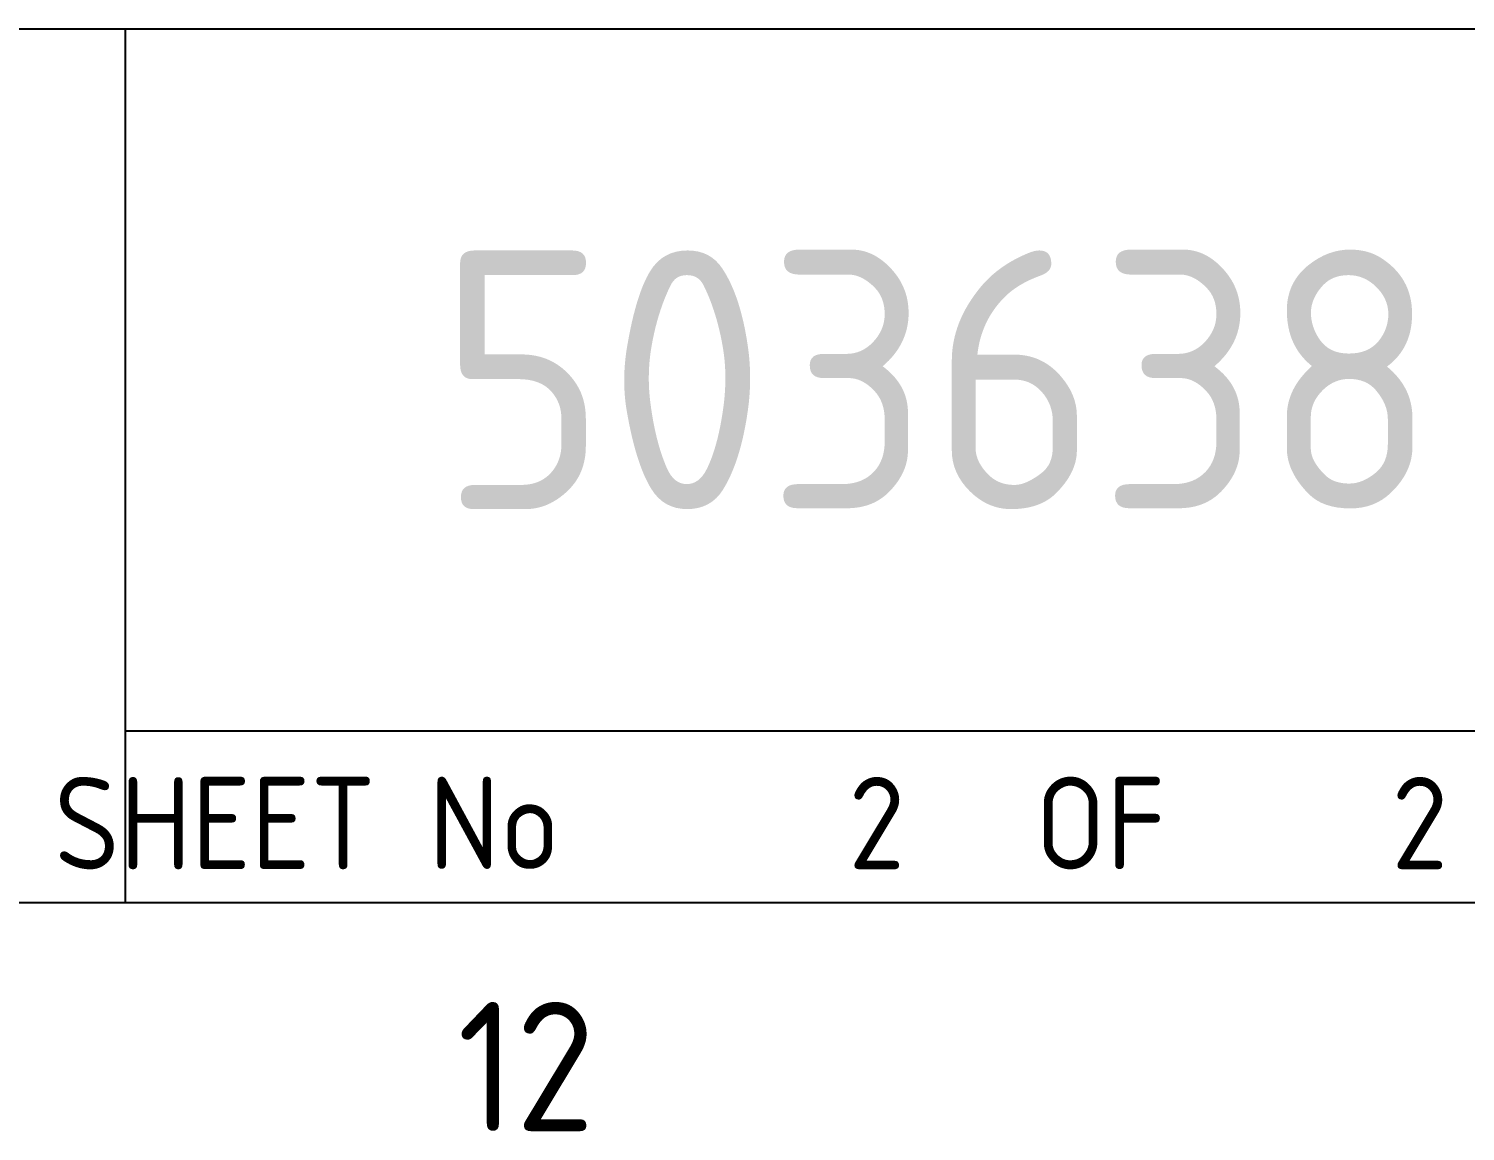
# Paper-space layout 'A1_DET_2' of a CAD drawing. Header units: metres. Extents: x -30 to 845, y -333 to 581.
# Drawn here: x 779.19 to 818.08, y -2.61 to 27.23 of the extents above; entities that cross this region are included whole.
import ezdxf
from ezdxf.enums import TextEntityAlignment as Align

# ---------------------------------------------------------------- set-up
doc = ezdxf.new("R2010")
doc.units = ezdxf.units.M
doc.layers.get('0').update_dxf_attribs({"color": 6})
doc.layers.add('Notes', color=7, linetype='Continuous')
doc.layers.add('SupportsUG_SP_EXT', color=7, linetype='Continuous')
doc.styles.add('iecISOCP', font='isocp.shx')
doc.styles.get("Standard").update_dxf_attribs({"font": 'arial.ttf'})

# ---------------------------------------------------------------- blocks, each defined once
blk = doc.blocks.new('A1_FRAME_TITLE')
at = {"layer": 'Notes', "color": 3}
for p, q in [((774.882, 29.618), (844.882, 29.618)), ((790.882, 29.618), (790.882, 5.973)), ((790.882, 10.618), (844.882, 10.618))]:
    blk.add_line(p, q, dxfattribs=at)
at = {"layer": 'Notes', "color": 3, "linetype": 'Continuous', "flags": 128}
blk.add_lwpolyline([(-11.549, 5.973), (844.882, 5.973)], dxfattribs=at)
blk.add_attdef('DRAFT_NUM', (9.354, 23.294), '', height=2.5, rotation=90)
at = {"layer": 'Notes', "color": 7, "style": 'iecISOCP'}
blk.add_text('SHEET No         OF            SHEETS', height=2.5, dxfattribs=at).set_placement((817.821, 8.119), align=Align.MIDDLE_CENTER)
blk.add_text('12', height=3.5, dxfattribs=at).set_placement((799.875, -0.22))
at = {"layer": 'Notes', "color": 7, "style": 'iecISOCP', "flags": 8}
blk.add_attdef('VERSION_NO', text='', height=2.5, rotation=90, dxfattribs=at).set_placement((302.037, 43.812), align=Align.MIDDLE_CENTER)
at = {"layer": 'Notes', "color": 7, "style": 'iecISOCP'}
for tag, p in [('CAP_NO', (513.188, 43.457)), ('IE_NUM', (513.05, 37.81)), ('REF_No_1', (335.241, 32.31)), ('REF_1', (362.523, 32.31)), ('HV_SWITCH', (513.463, 32.163)), ('GEN_WO', (441.708, 31.763)), ('REF_No_2', (335.241, 26.31)), ('REF_2', (362.523, 26.31)), ('OH_WO', (441.708, 25.812)), ('UBD_REF', (513.05, 25.828)), ('REF_No_3', (335.241, 20.31)), ('REF_3', (362.523, 20.31)), ('UG_WO', (441.708, 20.052)), ('GIS_MAP_No', (513.05, 20.043)), ('REF_No_4', (335.241, 14.31)), ('REF_4', (362.523, 14.31)), ('HV_OP_DIAG', (513.326, 14.199)), ('SUB_WO', (441.708, 13.812)), ('LGA', (512.945, 7.777))]:
    blk.add_attdef(tag, p, '', height=2.5, dxfattribs=at)
at = {"layer": 'Notes', "style": 'iecISOCP'}
for tag, p in [('T1', (684.374, 39.465)), ('T2', (684.374, 34.346)), ('T3', (684.374, 28.92)), ('T4', (684.374, 23.657)), ('T5', (684.374, 18.231)), ('T6', (684.374, 12.969))]:
    blk.add_attdef(tag, text='', height=3.5, dxfattribs=at).set_placement(p, align=Align.CENTER)
at = {"layer": 'Notes', "color": 7, "style": 'iecISOCP'}
for tag, p in [('scale', (567.756, 33.269)), ('DRAWN', (567.756, 24.931)), ('DATE', (567.756, 16.88)), ('DESIGN', (605.617, 9.155)), ('CHD', (567.756, 8.372))]:
    blk.add_attdef(tag, text='', height=2.5, dxfattribs=at).set_placement(p, align=Align.CENTER)
at = {"layer": 'Notes', "color": 4, "style": 'iecISOCP'}
blk.add_attdef('NUM', text='', height=7, dxfattribs=at).set_placement((812.882, 20.118), align=Align.MIDDLE_CENTER)
at = {"layer": 'Notes', "color": 1, "style": 'iecISOCP'}
blk.add_attdef('REV', text='', height=5, dxfattribs=at).set_placement((840.569, 17.095), align=Align.CENTER)
at = {"layer": 'Notes', "color": 7, "style": 'iecISOCP'}
for tag, p in [('NS', (811.227, 8.119)), ('SHTS', (825.927, 8.119))]:
    blk.add_attdef(tag, text='', height=2.5, dxfattribs=at).set_placement(p, align=Align.MIDDLE)
at = {"layer": 'Notes', "style": 'iecISOCP'}
blk.add_attdef('ExportID', (-11.467, 2.39), '', height=2.5, dxfattribs=at)
at = {"layer": 'Notes', "style": 'iecISOCP', "flags": 1}
for tag, p in [('ProjectType', (-6.374, -26.797)), ('ProjectNumber', (3.011, -26.818)), ('DrawingNumber', (14.965, -26.803)), ('ProjectDescription', (27.015, -26.825)), ('ExportDate', (39.735, -26.789)), ('ExportUserName', (48.606, -26.8)), ('DesignerCompanyName', (60.935, -26.793)), ('ExportAreaOfInterest', (76.551, -26.813)), ('GIS_SUCCESS', (91.448, -26.78)), ('CAD_SUCCESS', (101.24, -26.783)), ('DEPOTCODE', (111.557, -26.877)), ('ExportCategories', (119.534, -26.797)), ('Comments', (133.836, -26.883))]:
    blk.add_attdef(tag, p, '', height=1, dxfattribs=at)

psp = doc.layouts.new('A1_DET_2')

# ---------------------------------------------------------------- block references
at = {"layer": 'SupportsUG_SP_EXT'}
ref = psp.add_blockref('A1_FRAME_TITLE', (-9.082, -2.39), dxfattribs=at)
ref.add_attrib('NUM', '503638', dxfattribs={"layer": 'Notes', "color": 4, "height": 7, "style": 'iecISOCP'}).set_placement((803.8, 17.728), align=Align.MIDDLE_CENTER)
ref.add_attrib('NS', '2', dxfattribs={"layer": 'Notes', "color": 7, "height": 2.5, "style": 'iecISOCP'}).set_placement((802.145, 5.729), align=Align.MIDDLE)
ref.add_attrib('SHTS', '2', dxfattribs={"layer": 'Notes', "color": 7, "height": 2.5, "style": 'iecISOCP'}).set_placement((816.845, 5.729), align=Align.MIDDLE)

doc.saveas('drawing.dxf')
